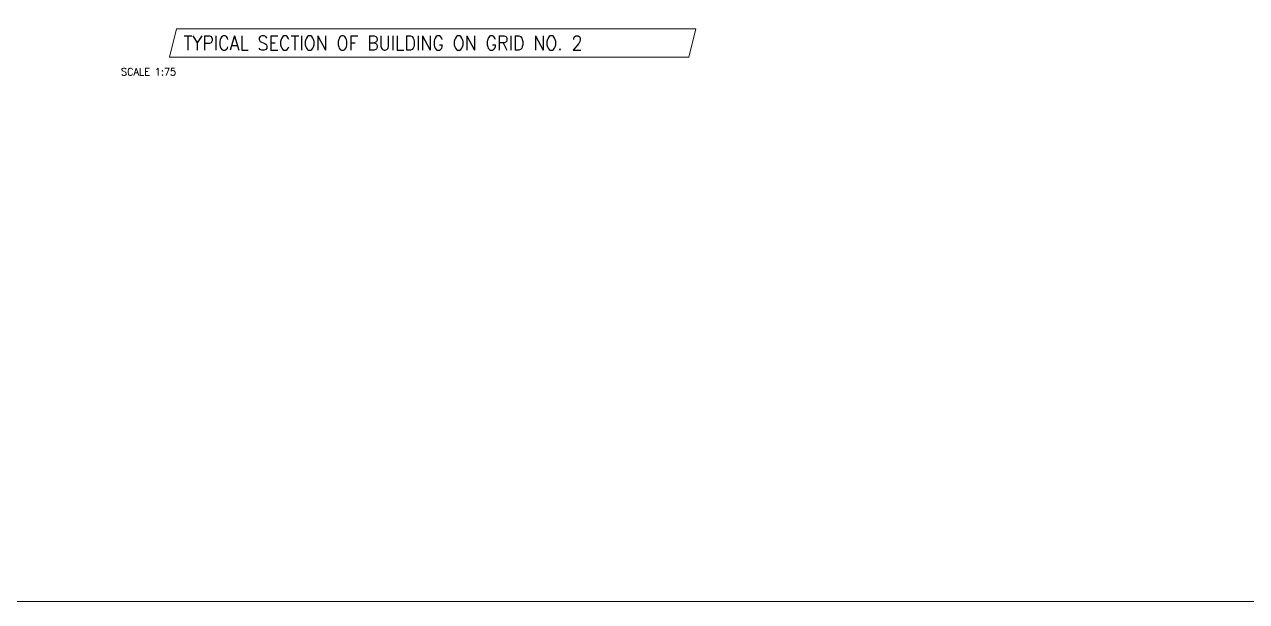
# Model space of a CAD drawing. Header units: millimetres. Extents: x 5227 to 261376, y 53707 to 123566.
# Drawn here: x 70425 to 96233, y 53707 to 65903 of the extents above; entities that cross this region are included whole.
import ezdxf

# ---------------------------------------------------------------- set-up
doc = ezdxf.new("R2010")
doc.units = ezdxf.units.MM
for name, color, linetype, lineweight in [('PV_DIMENTION_SECOND_ROMANS', 7, 'Continuous', 0), ('PV_TEXT_ROMAND', 1, 'Continuous', 0), ('PV_TEXT_ROMANS', 7, 'Continuous', 0)]:
    doc.layers.add(name, color=color, linetype=linetype, lineweight=lineweight)
doc.styles.add('PV_ROMANS', font='romans.shx')
doc.styles.add('ROMANT', font='ROMANT.shx', dxfattribs={"width": 0.9, "height": 200})

msp = doc.modelspace()

# ---------------------------------------------------------------- linework, layer by layer
at = {"layer": 'PV_DIMENTION_SECOND_ROMANS', "color": 1}
msp.add_lwpolyline([(5226.8, 123565.8), (261375.8, 123565.8), (261375.8, 53707), (5226.8, 53707)], close=True, dxfattribs=at)
at = {"layer": 'PV_TEXT_ROMAND'}
msp.add_lwpolyline([(73636.2, 65808.6), (84603.4, 65808.6), (84453.4, 65208.6), (73486.2, 65208.6)], close=True, dxfattribs=at)

# ---------------------------------------------------------------- texts
at = {"layer": 'PV_TEXT_ROMAND', "insert": (73786.2, 65658.6), "char_height": 300, "attachment_point": 1, "style": 'ROMANT'}
msp.add_mtext('\\pxql;{\\C1;TYPICAL SECTION OF BUILDING ON GRID NO. 2}', dxfattribs=at)
at = {"layer": 'PV_TEXT_ROMANS', "insert": (73636.2, 64976.4), "char_height": 150, "attachment_point": 3, "style": 'PV_ROMANS'}
msp.add_mtext('\\pxr0.05385,ql;SCALE 1:75', dxfattribs=at)

doc.saveas('drawing.dxf')
